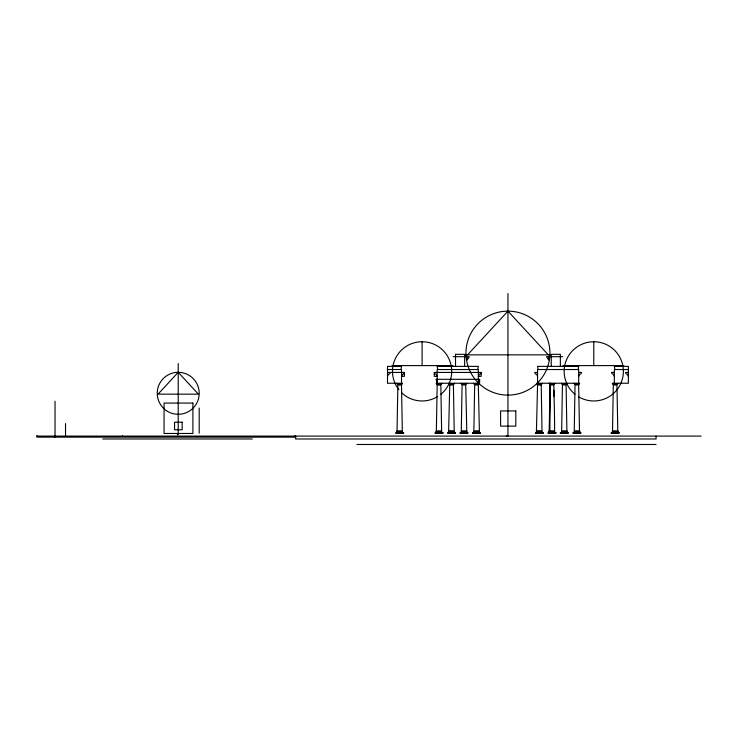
<?xml version="1.0" encoding="UTF-8"?>
<svg xmlns="http://www.w3.org/2000/svg" width="738" height="738" viewBox="0 0 738 738"><rect width="100%" height="100%" fill="white"/><g stroke="black" fill="none" stroke-linecap="round" stroke-linejoin="round"><path stroke-width="1.11" d="M387.505 372.432L404.415 372.432L404.406 376.343L401.527 376.343M397.035 430.872L397.865 384.987L401.5 384.987L402.311 430.863L396.721 431.241L402.57 431.527M436.352 430.872L437.182 384.987L440.826 384.987L441.628 430.863L436.038 431.241L441.887 431.527M542.273 431.527L536.425 431.269L537.559 384.987L541.203 384.987M549.312 432.948L550.28 383.151M449.756 384.987L448.621 431.333L454.47 431.527M461.702 384.064L465.89 384.526M474.285 384.064L478.473 384.526M562.088 384.064L566.277 384.526M612.937 384.064L617.125 384.526M467.062 432.154L466.822 431.546L461.019 431.527M567.448 432.154L566.904 430.863L561.664 430.863L562.448 384.987L566.092 384.987L566.904 430.863M580.022 432.154L579.782 431.546L573.989 431.527M618.296 432.154L617.789 430.872L612.512 430.863L613.306 384.987L616.95 384.987L617.789 430.872M479.626 432.191L479.405 431.546L473.602 431.527M574.671 384.064L578.86 384.526M466.803 431.499L465.733 384.987L462.089 384.987L461.278 430.863L466.517 430.863M579.764 431.499L579.487 430.863L574.247 430.863L575.031 384.987L578.675 384.987L579.487 430.863M479.405 431.546L478.316 384.987L474.672 384.987L473.861 430.863L479.1 430.863M467.578 354.849L507.938 311.132L548.297 354.849M396.804 431.527L396.546 432.191M436.121 431.527L435.863 432.191M448.704 431.527L448.446 432.191M554.847 431.527L549.09 431.527L548.823 432.191M554.589 430.863L549.358 430.863L549.09 431.527M536.738 430.872L542.006 430.863L541.222 384.987M479.626 379.618L478.842 380.181L478.455 383.243M465.475 354.849L550.133 354.849M453.16 356.694L469.359 356.694L467.292 359.83M562.716 356.694L546.517 356.694L548.583 359.83M392.09 365.596L452.892 365.596M562.974 365.596L623.785 365.596M387.505 369.526L401.527 369.526L401.527 383.243M628.37 369.526L614.339 369.526L614.339 383.243M537.55 372.432L534.672 372.432L535.456 373.981L536.646 374.212L537.55 376.343M578.703 372.432L581.581 372.432L580.797 373.981L579.607 374.212L578.703 376.343M614.339 372.432L611.461 372.432L612.245 373.981L613.435 374.212L614.339 376.343M628.37 372.432L625.483 372.432L626.267 373.981L627.466 374.212L628.37 376.343M404.415 372.672L403.631 373.981L402.413 374.258L401.795 376.343M434.285 372.672L435.079 373.981L436.269 374.212L436.905 376.343M481.204 372.672L480.42 373.981L479.202 374.258L478.584 376.343M387.505 376.343L388.409 374.212L389.599 373.981L390.393 372.432M437.173 376.343L434.285 376.343L434.285 372.432L481.204 372.432L481.204 376.343L478.316 376.343M397.699 384.526L401.684 384.526M437.016 384.526L441.001 384.526M449.599 384.526L453.796 384.092M537.402 384.526L541.6 384.092M549.976 384.526L554.183 384.092M449.774 384.987L453.4 384.987L454.211 430.863L448.972 430.863M550.161 384.987L553.786 384.987M561.406 431.527L567.162 431.527M612.254 431.527L618.01 431.527M36.955 436.093L701.1 436.093M295.643 437.145L36.955 437.145L36.955 435.568M102.739 438.981L252.295 438.981M356.971 444.479L656.082 444.479M536.508 431.527L536.24 432.191M553.804 384.987L554.164 396.703M656.082 436.093L656.082 438.981L295.643 438.981L295.643 436.093M618.472 432.616L611.793 432.616M617.872 383.243L617.872 383.769L612.392 383.769L612.392 383.243L628.37 383.243L628.37 366.38L614.339 366.38L614.911 369.526M617.466 383.769L612.798 383.769M593.776 341.74L593.776 365.596M580.206 432.616L573.518 432.616M579.201 383.769L574.533 383.769M578.703 383.243L578.703 369.526L537.55 369.526L537.55 383.243M578.14 369.526L578.703 366.38L537.55 366.38L538.113 369.526M574.118 383.243L574.118 383.769L579.607 383.769L579.607 383.243L536.646 383.243L536.646 383.769L542.135 383.769L542.135 383.243M567.623 432.616L560.945 432.616M567.024 383.243L567.024 383.769L561.544 383.769L561.544 383.243M566.618 383.769L561.95 383.769M560.354 366.38L560.354 354.323L551.231 354.323L551.231 366.38M555.317 432.616L548.629 432.616M554.718 383.243L554.718 383.769L549.229 383.769L549.229 383.243M554.303 383.769L549.635 383.769M551.969 432.616L551.969 433.363M549.875 383.142L549.875 431.822M548.869 356.694L548.869 359.83M542.734 432.616L536.046 432.616M541.72 383.769L537.061 383.769M507.938 293.521L507.938 436.093M506.36 435.568L506.36 436.093M479.82 432.616L473.141 432.616M479.22 383.243L479.22 383.769L473.741 383.769L473.741 383.243M478.814 383.769L474.147 383.769M478.316 383.243L478.316 369.526L437.173 369.526L437.173 383.243M477.754 369.526L478.316 366.38L437.173 366.38L437.735 369.526M467.246 432.616L460.558 432.616M466.997 356.694L466.997 359.83M466.647 383.243L466.647 383.769L461.158 383.769L461.158 383.243M466.231 383.769L461.573 383.769M464.645 366.38L464.645 354.323L455.521 354.323L455.521 366.38M463.898 432.616L463.898 433.363M454.931 432.616L448.252 432.616M454.331 383.243L454.331 383.769L448.852 383.769L448.852 383.243M453.925 383.769L449.257 383.769M442.348 432.616L435.669 432.616M441.748 383.243L441.748 383.769L436.269 383.769L436.269 383.243L479.626 383.243L479.626 379.304L435.863 379.304L436.647 380.181L437.044 383.243M441.342 383.769L436.675 383.769M422.099 341.74L422.099 365.596M403.031 432.616L396.352 432.616M402.026 383.769L397.358 383.769M400.965 369.526L401.527 366.38L387.505 366.38L387.505 383.243L402.431 383.243L402.431 383.769L396.952 383.769L396.952 383.243M295.117 435.568L295.117 436.093M199.186 408.049L199.186 433.215M178.218 363.493L178.218 434.783M177.434 434.258L177.434 434.783M122.397 435.568L122.397 436.093M65.525 423.52L65.525 436.093M55.036 401.241L55.036 436.887M54.778 436.361L54.778 436.887M549.349 430.863A1044.685 1044.685 0 0 1 550.142 390.181M553.804 390.181A1044.685 1044.685 0 0 1 554.598 430.863M575.031 394.295A29.612 29.612 0 0 1 581.959 344.203A29.612 29.612 0 0 1 623.324 373.29A29.612 29.612 0 0 1 578.527 396.749M398.88 389.738A29.612 29.612 0 0 1 403.603 348.225A29.612 29.612 0 0 1 445.134 352.736A29.612 29.612 0 0 1 440.844 394.295M437.348 396.749A29.612 29.612 0 0 1 401.758 392.884M178.218 372.303L158.043 394.157L198.402 394.157L178.218 372.303M192.895 403.068L164.067 403.068L164.067 433.474L192.895 433.474L192.895 403.068M515.797 410.937L500.595 410.937L500.595 426.14L515.797 426.14L515.797 410.937M182.157 422.201L174.555 422.201L174.555 429.802L182.157 429.802L182.157 422.201M403.621 432.616L395.762 432.616L395.762 433.363L403.621 433.363L403.621 432.616M442.938 432.616L435.079 432.616L435.079 433.363L442.938 433.363L442.938 432.616M455.521 432.616L447.662 432.616L447.662 433.363L455.521 433.363L455.521 432.616M467.827 432.616L459.977 432.616L459.977 433.363L467.827 433.363L467.827 432.616M480.41 432.616L472.551 432.616L472.551 433.363L480.41 433.363L480.41 432.616M543.316 432.616L535.465 432.616L535.465 433.363L543.316 433.363L543.316 432.616M555.899 432.616L548.048 432.616L548.048 433.363L555.899 433.363L555.899 432.616M568.214 432.616L560.354 432.616L560.354 433.363L568.214 433.363L568.214 432.616M580.788 432.616L572.937 432.616L572.937 433.363L580.788 433.363L580.788 432.616M619.062 432.616L611.202 432.616L611.202 433.363L619.062 433.363L619.062 432.616M166.456 410.688A20.996 20.996 0 0 0 199.159 394.793A20.996 20.996 0 0 0 169.048 374.415A20.996 20.996 0 0 0 166.456 410.688M485.466 388.594A41.992 41.992 0 0 0 549.893 354.849A41.992 41.992 0 0 0 488.455 315.929A41.992 41.992 0 0 0 485.466 388.594"/></g></svg>
